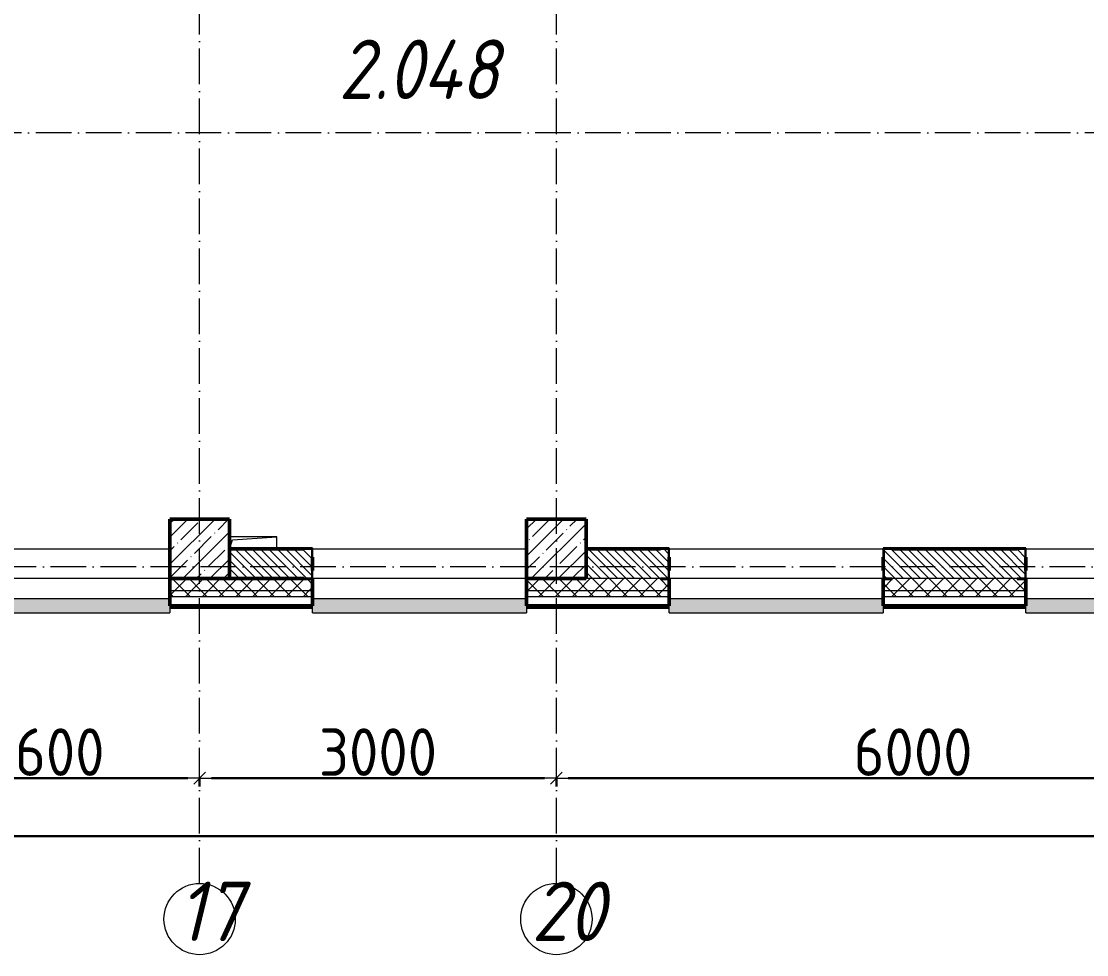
# Model space of a CAD drawing. Header units: millimetres. Extents: x -213536 to 1564669, y -45299 to 942238.
# Drawn here: x 568833 to 577793, y 566461 to 574313 of the extents above; entities that cross this region are included whole.
import ezdxf

# ---------------------------------------------------------------- set-up
doc = ezdxf.new("R2010")
doc.units = ezdxf.units.MM
doc.linetypes.add('50_200_ШТРИХ_1Т_ш5_п1_п1_', pattern=[700, 500, -100, 0, -100])
for name, color, linetype, lineweight in [('3.1) ЖБ окна 1.2 м', 102, 'Continuous', 30), ('A-____-____-DIMS', 7, 'Continuous', 9), ('A-GENM-____-MCUT', 7, 'Continuous', 25), ('A-GENM-____-OTLN', 7, 'Continuous', 9), ('A-GENM-____-OTLN-1', 7, 'Continuous', 25), ('A-GLAZ-____-OTLN', 7, 'Continuous', 9), ('A-WALL-____-MCUT-2', 7, 'Continuous', 50), ('A-WALL-____-MCUT-3', 7, 'Continuous', 9), ('A-WALL-____-OTLN', 7, 'Continuous', 9), ('A-WALL-____-PATT-1', 7, 'Continuous', 9), ('A-WALL-FNSH-MCUT-1', 7, 'Continuous', 9), ('S-COLS-____-MCUT', 7, 'Continuous', 50), ('S-COLS-____-OTLN', 7, 'Continuous', 9), ('S-GRID-____-IDEN', 7, 'Continuous', 9), ('S-GRID-____-OTLN-1', 7, '50_200_ШТРИХ_1Т_ш5_п1_п1_', 9), ('Марки помещений', 7, 'Continuous', 9)]:
    doc.layers.add(name, color=color, linetype=linetype, lineweight=lineweight)
doc.layers.add('A-GLAZ-____-OTLN-1', color=7, linetype='Continuous', lineweight=9, true_color=0xc0c0c0)
doc.styles.add('ISOCPEUR_I', font='isocpeui.ttf', dxfattribs={"width": 0.9, "height": 2.5})
doc.styles.add('ISOCPEUR_I_3', font='isocpeui.ttf', dxfattribs={"width": 0.85, "height": 2.2})
doc.styles.add('СПДС', font='isocpeur.ttf', dxfattribs={"width": 0.9})
doc.dimstyles.new('Размера А3', dxfattribs={"dimtxt": 200, "dimasz": 100, "dimexe": 70, "dimexo": 100, "dimgap": 20, "dimtad": 1, "dimdec": 0, "dimrnd": 10, "dimzin": 0, "dimdsep": 46, "dimtxsty": 'СПДС', "dimblk": 'ARROWHEAD_6', "dimcen": 1, "dimclrd": 256, "dimclre": 256, "dimclrt": 256, "dimazin": 0, "dimtfac": 1, "dimtdec": 0, "dimtmove": 2, "dimatfit": 3, "dimfxl": 1, "dimtolj": 1, "dimtzin": 0, "dimarcsym": 0})
pattern_1 = [(45, (544282.64, 571544.04), (-70.71068, 70.71068), []), (135, (544282.64, 571544.04), (-70.71068, -70.71068), [])]
pattern_2 = [(135, (544282.637, 571544.04), (-35.35534, -35.35534), [])]

# ---------------------------------------------------------------- blocks, each defined once
blk = doc.blocks.new('BSC_Колонна _Прямоугольная - 500х500-V69-АР1_План отверстий 2 этажа в осях 1-64_А-ГГ')
at = {"layer": 'S-COLS-____-OTLN'}
h = blk.add_hatch(dxfattribs=at)
h.set_pattern_fill('FP_98', color=256, style=0, pattern_type=2)
h.set_pattern_definition([(45, (-29050, 1668.96), (-114.04925, 114.04925), []), (45, (-28935.95, 1668.96), (-114.04925, 114.04925), [201.613, -40.323, 3.353, -36.97])])
h.paths.add_polyline_path([(-250, -250), (250, -250), (250, 250), (-250, 250)], flags=0)
at = {"layer": 'S-COLS-____-MCUT'}
for p, q in [((250, 250), (-250, 250)), ((-250, 250), (-250, -250)), ((250, -250), (250, 250)), ((-250, -250), (250, -250))]:
    blk.add_line(p, q, dxfattribs=at)
blk = doc.blocks.new('BSC_Колонна _Прямоугольная - 500х500-V85-АР1_План отверстий 2 этажа в осях 1-64_А-ГГ')
at = {"layer": 'S-COLS-____-OTLN'}
h = blk.add_hatch(dxfattribs=at)
h.set_pattern_fill('FP_114', color=256, style=0, pattern_type=2)
h.set_pattern_definition([(45, (-26050, 1668.96), (-114.0493, 114.0493), []), (45, (-25935.95, 1668.96), (-114.0493, 114.0493), [201.613, -40.323, 3.353, -36.97])])
h.paths.add_polyline_path([(-250, -250), (250, -250), (250, 250), (-250, 250)], flags=0)
at = {"layer": 'S-COLS-____-MCUT'}
for p, q in [((250, 250), (-250, 250)), ((-250, 250), (-250, -250)), ((250, -250), (250, 250)), ((-250, -250), (250, -250))]:
    blk.add_line(p, q, dxfattribs=at)
blk = doc.blocks.new('Фахверк_СКБ_Уголок - 250_2700-27497298-АР1_План отверстий 2 этажа в осях 1-64_А-ГГ')
at = {"layer": 'A-GENM-____-MCUT'}
for p, q in [((200, 181), (125, 181)), ((125, 181), (125, 106)), ((200, 175), (200, 181)), ((125, 106), (131, 106)), ((131, 106), (131, 175)), ((131, 175), (200, 175)), ((131, -6), (125, -6)), ((125, -6), (125, -81)), ((125, -81), (200, -81)), ((131, -75), (131, -6)), ((200, -75), (131, -75)), ((200, -81), (200, -75))]:
    blk.add_line(p, q, dxfattribs=at)
blk = doc.blocks.new('AR_Отверстие прямоугольное _в плите_ - AR_Отверстие прямоугольное _в плите_-30511394-АР1_План отверстий 2 этажа в осях 1-64_А-ГГ')
at = {"layer": 'A-GENM-____-OTLN'}
for p, q in [((200, 50), (-200, 50)), ((-200, -50), (-175, 25)), ((-175, 25), (200, 50)), ((200, -50), (200, 50))]:
    blk.add_line(p, q, dxfattribs=at)
blk = doc.blocks.new('Отлив_СКБ - Отлив витража_120_НВФ-V194-АР1_План отверстий 2 этажа в осях 1-64_А-ГГ')
at = {"layer": 'A-GLAZ-____-OTLN-1'}
for points in [[(1800, -2), (1800, 0), (0, 0), (0, -2), (1544.5, -2)], [(1544.5, -120), (1800, -120), (1800, -2), (0, -2), (0, -120)]]:
    blk.add_hatch(color=256, dxfattribs=at).paths.add_polyline_path(points, flags=0)
at = {"layer": 'A-GLAZ-____-OTLN'}
for p, q in [((0, 0), (1800, 0)), ((1800, -2), (0, -2)), ((0, -120), (0, -83)), ((1800, -83), (1800, -120)), ((0, -120), (1800, -120))]:
    blk.add_line(p, q, dxfattribs=at)
blk = doc.blocks.new('Отлив_СКБ - Отлив витража_120_НВФ-31885687-АР1_План отверстий 2 этажа в осях 1-64_А-ГГ')
at = {"layer": 'A-GLAZ-____-OTLN-1'}
for points in [[(0, -2), (1800, -2), (1800, 0), (0, 0)], [(1484.9, -120), (1800, -120), (1800, -2), (0, -2), (0, -120)]]:
    blk.add_hatch(color=256, dxfattribs=at).paths.add_polyline_path(points, flags=0)
at = {"layer": 'A-GLAZ-____-OTLN'}
for p, q in [((0, 0), (1800, 0)), ((1800, -2), (0, -2)), ((0, -120), (0, -83)), ((1800, -63), (1800, -120)), ((0, -120), (1800, -120))]:
    blk.add_line(p, q, dxfattribs=at)
blk = doc.blocks.new('Ось сетки - Круг_Ø6_00__ISO-2_5_0_9K_-25732049-АР1_План отверстий 2 этажа в осях 1-64_А-ГГ')
at = {"layer": 'S-GRID-____-IDEN'}
blk.add_circle((0, 0), 3, dxfattribs=at)
blk = doc.blocks.new('ARROWHEAD_6')
at = {"color": 0, "linetype": 'Continuous'}
for p, q in [((0, 0), (-1, 0)), ((-0.5, -0.5), (0.5, 0.5))]:
    blk.add_line(p, q, dxfattribs=at)
blk = doc.blocks.new('*D5512')
at = {"layer": 'A-____-____-DIMS', "lineweight": -2, "transparency": 16777216}
for p, q in [((7858.3, 455423.5), (7858.3, 455347.4)), ((7958.3, 455417.4), (10358.3, 455417.4)), ((10458.3, 455423.5), (10458.3, 455347.4))]:
    blk.add_line(p, q, dxfattribs=at)
at = {"layer": 'Defpoints', "color": 0, "lineweight": 30, "transparency": 16777216}
for p in [(7858.3, 455523.5), (10458.3, 455523.5), (10458.3, 455417.4)]:
    blk.add_point(p, dxfattribs=at)
at = {"layer": 'A-____-____-DIMS', "lineweight": -2, "transparency": 16777216, "xscale": 100, "yscale": 100, "zscale": 100, "rotation": 180}
blk.add_blockref('ARROWHEAD_6', (7858.3, 455417.4), dxfattribs=at)
at = {"layer": 'A-____-____-DIMS', "lineweight": -2, "transparency": 16777216, "xscale": 100, "yscale": 100, "zscale": 100}
blk.add_blockref('ARROWHEAD_6', (10458.3, 455417.4), dxfattribs=at)
at = {"layer": 'A-____-____-DIMS', "transparency": 16777216, "insert": (9158.3, 455637.4), "char_height": 400, "attachment_point": 5, "style": 'СПДС'}
blk.add_mtext('\\A1;2600', dxfattribs=at)
blk = doc.blocks.new('*D5513')
at = {"layer": 'A-____-____-DIMS', "lineweight": -2, "transparency": 16777216}
for p, q in [((10458.3, 455423.5), (10458.3, 455347.4)), ((10558.3, 455417.4), (13358.3, 455417.4)), ((13458.3, 455423.5), (13458.3, 455347.4))]:
    blk.add_line(p, q, dxfattribs=at)
at = {"layer": 'Defpoints', "color": 0, "lineweight": 30, "transparency": 16777216}
for p in [(10458.3, 455523.5), (13458.3, 455523.5), (13458.3, 455417.4)]:
    blk.add_point(p, dxfattribs=at)
at = {"layer": 'A-____-____-DIMS', "lineweight": -2, "transparency": 16777216, "xscale": 100, "yscale": 100, "zscale": 100, "rotation": 180}
blk.add_blockref('ARROWHEAD_6', (10458.3, 455417.4), dxfattribs=at)
at = {"layer": 'A-____-____-DIMS', "lineweight": -2, "transparency": 16777216, "xscale": 100, "yscale": 100, "zscale": 100}
blk.add_blockref('ARROWHEAD_6', (13458.3, 455417.4), dxfattribs=at)
at = {"layer": 'A-____-____-DIMS', "transparency": 16777216, "insert": (11958.3, 455637.4), "char_height": 400, "attachment_point": 5, "style": 'СПДС'}
blk.add_mtext('\\A1;3000', dxfattribs=at)
blk = doc.blocks.new('*D5514')
at = {"layer": 'A-____-____-DIMS', "lineweight": -2, "transparency": 16777216}
for p, q in [((13458.3, 455423.5), (13458.3, 455347.4)), ((13558.3, 455417.4), (19358.3, 455417.4)), ((19458.3, 455423.5), (19458.3, 455347.4))]:
    blk.add_line(p, q, dxfattribs=at)
at = {"layer": 'Defpoints', "color": 0, "lineweight": 30, "transparency": 16777216}
for p in [(13458.3, 455523.5), (19458.3, 455523.5), (19458.3, 455417.4)]:
    blk.add_point(p, dxfattribs=at)
at = {"layer": 'A-____-____-DIMS', "lineweight": -2, "transparency": 16777216, "xscale": 100, "yscale": 100, "zscale": 100, "rotation": 180}
blk.add_blockref('ARROWHEAD_6', (13458.3, 455417.4), dxfattribs=at)
at = {"layer": 'A-____-____-DIMS', "lineweight": -2, "transparency": 16777216, "xscale": 100, "yscale": 100, "zscale": 100}
blk.add_blockref('ARROWHEAD_6', (19458.3, 455417.4), dxfattribs=at)
at = {"layer": 'A-____-____-DIMS', "transparency": 16777216, "insert": (16458.3, 455637.4), "char_height": 400, "attachment_point": 5, "style": 'СПДС'}
blk.add_mtext('\\A1;6000', dxfattribs=at)
blk = doc.blocks.new('*D5624')
at = {"layer": 'A-____-____-DIMS', "lineweight": -2, "transparency": 16777216}
for p, q in [((-17941.7, 454935.3), (-17941.7, 454859.2)), ((85558.3, 454935.3), (85558.3, 454859.2)), ((-17841.7, 454929.2), (85458.3, 454929.2))]:
    blk.add_line(p, q, dxfattribs=at)
at = {"layer": 'Defpoints', "color": 0, "lineweight": 30, "transparency": 16777216}
for p in [(-17941.7, 455035.3), (85558.3, 455035.3), (85558.3, 454929.2)]:
    blk.add_point(p, dxfattribs=at)
at = {"layer": 'A-____-____-DIMS', "lineweight": -2, "transparency": 16777216, "xscale": 100, "yscale": 100, "zscale": 100, "rotation": 180}
blk.add_blockref('ARROWHEAD_6', (-17941.7, 454929.2), dxfattribs=at)
at = {"layer": 'A-____-____-DIMS', "lineweight": -2, "transparency": 16777216, "xscale": 100, "yscale": 100, "zscale": 100}
blk.add_blockref('ARROWHEAD_6', (85558.3, 454929.2), dxfattribs=at)
at = {"layer": 'A-____-____-DIMS', "transparency": 16777216, "insert": (33808.3, 455149.2), "char_height": 400, "attachment_point": 5, "style": 'СПДС'}
blk.add_mtext('\\A1;103500', dxfattribs=at)
blk = doc.blocks.new('2этаж')
at = {"layer": 'S-GRID-____-OTLN-1', "color": 251, "ltscale": 0.6, "true_color": 0x636466}
for p, q in [((10458.3, 454533.3), (10458.3, 469166.5)), ((13458.3, 454533.3), (13458.3, 469166.5)), ((88359, 460847), (-20260.4, 460847)), ((88482.7, 457197), (-20260.4, 457197))]:
    blk.add_line(p, q, dxfattribs=at)
at = {"layer": 'S-GRID-____-IDEN', "char_height": 500, "attachment_point": 1, "style": 'ISOCPEUR_I'}
for s, insert, width in [('17', (10272.7, 454547.9), 346.329), ('20', (13248.8, 454547.9), 404.05)]:
    blk.add_mtext(s, dxfattribs=dict(at, insert=insert, width=width))
at = {"layer": 'A-____-____-DIMS'}
for base, p1, p2, picture, middle in [((10458.3, 455417.4), (7858.3, 455523.5), (10458.3, 455523.5), '*D5512', (9158.3, 455637.4)), ((13458.3, 455417.4), (10458.3, 455523.5), (13458.3, 455523.5), '*D5513', (11958.3, 455637.4)), ((19458.3, 455417.4), (13458.3, 455523.5), (19458.3, 455523.5), '*D5514', (16458.3, 455637.4)), ((85558.3, 454929.2), (-17941.7, 455035.3), (85558.3, 455035.3), '*D5624', (33808.3, 455149.2))]:
    dim = blk.add_linear_dim(base=base, p1=p1, p2=p2, dimstyle='Размера А3', override={"dimtxt": 400}, dxfattribs=at)
    dim.commit()
    dim.dimension.update_dxf_attribs({"geometry": picture, "text_midpoint": middle})

msp = doc.modelspace()

# ---------------------------------------------------------------- hatches: boundary and pattern name
at = {"layer": 'A-WALL-____-PATT-1'}
h = msp.add_hatch(dxfattribs=at)
h.set_pattern_fill('FP_6', color=256, style=0, pattern_type=2)
h.set_pattern_definition(pattern_2)
h.paths.add_polyline_path([(571207.6, 569625.1), (571276.6, 569625.1), (571276.6, 569694.1), (571282.6, 569694.1), (571282.6, 569806.1), (571276.6, 569806.1), (571276.6, 569875.1), (570582.6, 569875.1), (570582.6, 569625.1), (570780.9, 569625.1)], flags=0)
h = msp.add_hatch(dxfattribs=at)
h.set_pattern_fill('FP_6', color=256, style=0, pattern_type=2)
h.set_pattern_definition(pattern_2)
h.paths.add_polyline_path([(577207.6, 569625.1), (577276.6, 569625.1), (577276.6, 569694.1), (577282.6, 569694.1), (577282.6, 569806.1), (577276.6, 569806.1), (577276.6, 569875.1), (576088.6, 569875.1), (576088.6, 569806.1), (576082.6, 569806.1), (576083.3, 569694.1), (576088.6, 569694.1), (576088.6, 569625.1), (576157.6, 569625.1)], flags=0)
h.paths.add_polyline_path([(574207.6, 569625.1), (574276.6, 569625.1), (574276.6, 569694.1), (574282.6, 569694.1), (574282.6, 569806.1), (574276.6, 569806.1), (574276.6, 569875.1), (573582.6, 569875.1), (573582.6, 569625.1)], flags=0)
h = msp.add_hatch(dxfattribs=at)
h.set_pattern_fill('FP_1', color=256, style=0, pattern_type=2)
h.set_pattern_definition(pattern_1)
h.paths.add_polyline_path([(645532.6, 569525.1), (645532.6, 569625.1), (636507.6, 569625.1), (636507.6, 569619.1), (636432.6, 569619.1), (636432.6, 569525.1), (645032.6, 569525.1)], flags=0)
h.paths.add_polyline_path([(634632.6, 569525.1), (634632.6, 569619.1), (634557.6, 569619.1), (634557.6, 569625.1), (626682.6, 569625.1), (626682.6, 569525.1), (634409.6, 569525.1)], flags=0)
h.paths.add_polyline_path([(625182.6, 569525.1), (625682.6, 569525.1), (625682.6, 569625.1), (624557.6, 569625.1), (624557.6, 569619.1), (624482.6, 569619.1), (624482.6, 569525.1), (624557.6, 569525.1)], flags=0)
h.paths.add_polyline_path([(615282.6, 569525.1), (616682.6, 569525.1), (616682.6, 569625.1), (615357.6, 569625.1), (615357.6, 569619.1), (615282.6, 569619.1)], flags=0)
h.paths.add_polyline_path([(613132.6, 569525.1), (613482.6, 569525.1), (613482.6, 569619.1), (613407.6, 569619.1), (613407.6, 569625.1), (612357.6, 569625.1), (612357.6, 569619.1), (612282.6, 569619.1), (612282.6, 569525.1), (612632.6, 569525.1)], flags=0)
h.paths.add_polyline_path([(610482.3, 569525.1), (610482.3, 569619.1), (610407.6, 569619.1), (610407.6, 569625.1), (609357.6, 569625.1), (609357.6, 569619.1), (609282.6, 569619.1), (609282.6, 569525.1), (609665.1, 569525.1)], flags=0)
h.paths.add_polyline_path([(607482.6, 569525.1), (607482.6, 569619.1), (607407.6, 569619.1), (607407.6, 569625.1), (606357.6, 569625.1), (606357.6, 569619.1), (606282.6, 569619.1), (606282.6, 569525.1), (607013.9, 569525.1)], flags=0)
h.paths.add_polyline_path([(603632.6, 569525.1), (604482.6, 569525.1), (604482.6, 569619.1), (604407.6, 569619.1), (604407.6, 569625.1), (603357.6, 569625.1), (603357.6, 569619.1), (603282.6, 569619.1), (603282.6, 569525.1), (603479, 569525.1)], flags=0)
h.paths.add_polyline_path([(598176.6, 569525.1), (598482.6, 569525.1), (598482.6, 569619.1), (598407.6, 569619.1), (598407.6, 569625.1), (597357.6, 569625.1), (597357.6, 569619.1), (597282.6, 569619.1), (597282.6, 569525.1), (598132.6, 569525.1)], flags=0)
h.paths.add_polyline_path([(594282.6, 569525.1), (595482.6, 569525.1), (595482.6, 569619.1), (595407.6, 569619.1), (595407.6, 569625.1), (594357.6, 569625.1), (594357.6, 569619.1), (594282.6, 569619.1)], flags=0)
h.paths.add_polyline_path([(591990.5, 569525.1), (592482.6, 569525.1), (592482.6, 569619.1), (592407.6, 569619.1), (592407.6, 569625.1), (591357.6, 569625.1), (591357.6, 569619.1), (591282.6, 569619.1), (591282.6, 569525.1), (591357.6, 569525.1)], flags=0)
h.paths.add_polyline_path([(589339.3, 569525.1), (589482.6, 569525.1), (589482.6, 569619.1), (589407.6, 569619.1), (589407.6, 569625.1), (588357.6, 569625.1), (588357.6, 569619.1), (588282.6, 569619.1), (588282.6, 569525.1), (589132.6, 569525.1)], flags=0)
h.paths.add_polyline_path([(586482.6, 569525.1), (586482.6, 569619.1), (586407.6, 569619.1), (586407.6, 569625.1), (585357.6, 569625.1), (585357.6, 569619.1), (585282.6, 569619.1), (585282.6, 569525.1), (586407.6, 569525.1)], flags=0)
h.paths.add_polyline_path([(583482.6, 569525.1), (583482.6, 569619.1), (583407.6, 569619.7), (583407.6, 569625.1), (582082.6, 569625.1), (582082.6, 569525.1), (583476.6, 569525.1)], flags=0)
h.paths.add_polyline_path([(579082.6, 569525.1), (580282.6, 569525.1), (580282.6, 569619.1), (580207.6, 569619.1), (580207.6, 569625.1), (579082.6, 569625.1)], flags=0)
h.paths.add_polyline_path([(577276.6, 569525.1), (577282.6, 569525.1), (577282.6, 569619.1), (577207.6, 569619.1), (577207.6, 569625.1), (576157.6, 569625.1), (576157.6, 569619.1), (576082.6, 569619.1), (576083.3, 569525.1), (577207.6, 569525.1)], flags=0)
h.paths.add_polyline_path([(574207.6, 569525.1), (574282.6, 569525.1), (574282.6, 569619.1), (574207.6, 569619.1), (574207.6, 569625.1), (573082.6, 569625.1), (573082.6, 569525.1), (573582.6, 569525.1)], flags=0)
h.paths.add_polyline_path([(570582.6, 569525.1), (571282.6, 569525.1), (571282.6, 569619.1), (571207.6, 569619.1), (571207.6, 569625.1), (570082.6, 569625.1), (570082.6, 569525.1)], flags=0)
h.paths.add_polyline_path([(568282.6, 569525.1), (568282.6, 569619.1), (568207.6, 569619.1), (568207.6, 569625.1), (567157.6, 569625.1), (567157.6, 569619.1), (567082.6, 569619.1), (567082.6, 569525.1), (567246, 569525.1)], flags=0)
h.paths.add_polyline_path([(565207.6, 569525.1), (565282.6, 569525.1), (565282.6, 569619.1), (565207.6, 569619.1), (565207.6, 569625.1), (564082.6, 569625.1), (564082.6, 569525.1), (564594.8, 569525.1)], flags=0)
h.paths.add_polyline_path([(561082.6, 569525.1), (562282.6, 569525.1), (562282.6, 569619.1), (562207.6, 569619.1), (562207.6, 569625.1), (561082.6, 569625.1)], flags=0)
h.paths.add_polyline_path([(559282.6, 569525.1), (559282.6, 569619.1), (559207.6, 569619.1), (559207.6, 569625.1), (558157.6, 569625.1), (558157.6, 569619.1), (558082.6, 569619.1), (558082.6, 569525.1), (559182.6, 569525.1)], flags=0)
h.paths.add_polyline_path([(557082.6, 569525.1), (557082.6, 569619.1), (557007.6, 569619.1), (557007.6, 569625.1), (551757.6, 569625.1), (551757.6, 569619.1), (551682.6, 569619.1), (551682.6, 569525.1), (556641.2, 569525.1)], flags=0)
h.paths.add_polyline_path([(549582.6, 569525.1), (550682.6, 569525.1), (550682.6, 569619.1), (550607.6, 569619.1), (550607.6, 569625.1), (541832.6, 569625.1), (541832.6, 569525.1), (549571.3, 569525.1)], flags=0)
h = msp.add_hatch(dxfattribs=at)
h.set_pattern_fill('FP_1', color=256, style=0, pattern_type=2)
h.set_pattern_definition(pattern_1)
h.paths.add_polyline_path([(645532.6, 569475.1), (645632.6, 569475.1), (645632.6, 569525.1), (636432.6, 569525.1), (636432.6, 569475.1), (645014.4, 569475.1)], flags=0)
h.paths.add_polyline_path([(633525.9, 569475.1), (634632.6, 569475.1), (634632.6, 569525.1), (626682.6, 569525.1), (626682.6, 569475.1), (632642.2, 569475.1)], flags=0)
h.paths.add_polyline_path([(624482.6, 569475.1), (625682.6, 569475.1), (625682.6, 569525.1), (624482.6, 569525.1)], flags=0)
h.paths.add_polyline_path([(616682.6, 569475.1), (616682.6, 569525.1), (615282.6, 569525.1), (615282.6, 569475.1), (615851.3, 569475.1)], flags=0)
h.paths.add_polyline_path([(613482.6, 569475.1), (613482.6, 569525.1), (612282.6, 569525.1), (612282.6, 569475.1), (613200.1, 569475.1)], flags=0)
h.paths.add_polyline_path([(609665.1, 569475.1), (610482.3, 569475.1), (610482.3, 569525.1), (609282.6, 569525.1), (609282.6, 569475.1)], flags=0)
h.paths.add_polyline_path([(607482.6, 569475.1), (607482.6, 569525.1), (606282.6, 569525.1), (606282.6, 569475.1), (607013.9, 569475.1)], flags=0)
h.paths.add_polyline_path([(604362.7, 569475.1), (604482.6, 569475.1), (604482.6, 569525.1), (603282.6, 569525.1), (603282.6, 569475.1), (603479, 569475.1)], flags=0)
h.paths.add_polyline_path([(598482.6, 569475.1), (598482.6, 569525.1), (597282.6, 569525.1), (597282.6, 569475.1), (598176.6, 569475.1)], flags=0)
h.paths.add_polyline_path([(595482.6, 569475.1), (595482.6, 569525.1), (594282.6, 569525.1), (594282.6, 569475.1), (594641.7, 569475.1)], flags=0)
h.paths.add_polyline_path([(591282.6, 569475.1), (592482.6, 569475.1), (592482.6, 569525.1), (591282.6, 569525.1)], flags=0)
h.paths.add_polyline_path([(589339.3, 569475.1), (589482.6, 569475.1), (589482.6, 569525.1), (588282.6, 569525.1), (588282.6, 569475.1), (588455.6, 569475.1)], flags=0)
h.paths.add_polyline_path([(586482.6, 569475.1), (586482.6, 569525.1), (585282.6, 569525.1), (585282.6, 569475.1), (585804.4, 569475.1)], flags=0)
h.paths.add_polyline_path([(583153.2, 569475.1), (583482.6, 569475.1), (583482.6, 569525.1), (582082.6, 569525.1), (582082.6, 569475.1), (582269.4, 569475.1)], flags=0)
h.paths.add_polyline_path([(580282.6, 569475.1), (580282.6, 569525.1), (579082.6, 569525.1), (579082.6, 569475.1), (579618.2, 569475.1)], flags=0)
h.paths.add_polyline_path([(577282.6, 569475.1), (577282.6, 569525.1), (576082.6, 569525.1), (576083.3, 569475.1)], flags=0)
h.paths.add_polyline_path([(574282.6, 569475.1), (574282.6, 569525.1), (573082.6, 569525.1), (573082.6, 569475.1)], flags=0)
h.paths.add_polyline_path([(570082.6, 569475.1), (571282.6, 569475.1), (571282.6, 569525.1), (570082.6, 569525.1)], flags=0)
h.paths.add_polyline_path([(568282.6, 569475.1), (568282.6, 569525.1), (567082.6, 569525.1), (567082.6, 569475.1), (567246, 569475.1)], flags=0)
h.paths.add_polyline_path([(565282.6, 569475.1), (565282.6, 569525.1), (564082.6, 569525.1), (564082.6, 569475.1), (564594.8, 569475.1)], flags=0)
h.paths.add_polyline_path([(562282.6, 569475.1), (562282.6, 569525.1), (561082.6, 569525.1), (561082.6, 569475.1), (561943.6, 569475.1)], flags=0)
h.paths.add_polyline_path([(559282.6, 569475.1), (559282.6, 569525.1), (558082.6, 569525.1), (558082.6, 569475.1), (558408.7, 569475.1)], flags=0)
h.paths.add_polyline_path([(557082.6, 569475.1), (557082.6, 569525.1), (551682.6, 569525.1), (551682.6, 569475.1), (556641.2, 569475.1)], flags=0)
h.paths.add_polyline_path([(550682.6, 569475.1), (550682.6, 569525.1), (541732.6, 569525.1), (541732.6, 569475.1), (549571.3, 569475.1)], flags=0)
h = msp.add_hatch(dxfattribs=at)
h.set_pattern_fill('FP_3', color=256, style=0, pattern_type=2)
h.set_pattern_definition([(45, (544282.64, 571544.04), (-85.5366, 85.5366), []), (45, (544339.66, 571544.04), (-85.5366, 85.5366), [])])
h.paths.add_polyline_path([(582083.6, 569375.1), (582597.6, 569375.1), (582597.6, 569395.1), (582083.6, 569395.1)], flags=0)
h.paths.add_polyline_path([(579618.2, 569375.1), (580282.6, 569375.1), (580282.6, 569395.1), (579082.6, 569395.1), (579082.6, 569375.1)], flags=0)
h.paths.add_polyline_path([(577282.6, 569375.1), (577282.6, 569395.1), (576083.6, 569395.1), (576083.6, 569375.1)], flags=0)
h.paths.add_polyline_path([(574282.6, 569375.1), (574282.6, 569395.1), (573082.6, 569395.1), (573082.6, 569375.1)], flags=0)
h.paths.add_polyline_path([(570780.9, 569375.1), (571282.6, 569375.1), (571282.6, 569395.1), (570083.6, 569395.1), (570083.6, 569375.1)], flags=0)
h.paths.add_polyline_path([(568282.6, 569375.1), (568282.6, 569395.1), (567082.6, 569395.1), (567082.6, 569375.1), (567246, 569375.1)], flags=0)
h.paths.add_polyline_path([(564594.8, 569375.1), (565282.6, 569375.1), (565282.6, 569395.1), (564082.6, 569395.1), (564082.6, 569375.1)], flags=0)
h.paths.add_polyline_path([(561943.6, 569375.1), (562282.6, 569375.1), (562282.6, 569395.1), (561082.6, 569395.1), (561082.6, 569375.1)], flags=0)
h.paths.add_polyline_path([(558408.7, 569375.1), (559282.6, 569375.1), (559282.6, 569395.1), (558082.6, 569395.1), (558082.6, 569375.1)], flags=0)
h.paths.add_polyline_path([(556641.2, 569375.1), (557082.6, 569375.1), (557082.6, 569395.1), (551682.6, 569395.1), (551682.6, 569375.1), (554873.7, 569375.1)], flags=0)
h.paths.add_polyline_path([(549571.3, 569375.1), (550682.6, 569375.1), (550682.6, 569395.1), (541602.6, 569395.1), (541602.6, 569375.1), (547803.9, 569375.1)], flags=0)

# ---------------------------------------------------------------- linework, layer by layer
at = {"layer": 'A-WALL-____-MCUT-2'}
for p, q in [((571207.6, 569875.1), (570582.6, 569875.1)), ((571282.6, 569694.1), (571282.6, 569806.1)), ((574207.6, 569875.1), (573582.6, 569875.1)), ((574282.6, 569694.1), (574282.6, 569806.1)), ((576082.6, 569806.1), (576082.6, 569694.1)), ((577207.6, 569875.1), (576157.6, 569875.1)), ((577282.6, 569694.1), (577282.6, 569806.1)), ((570082.6, 569625.1), (570082.6, 569395.1)), ((571207.6, 569625.1), (570582.6, 569625.1)), ((571282.6, 569395.1), (571282.6, 569619.1)), ((573082.6, 569625.1), (573082.6, 569395.1)), ((574282.6, 569395.1), (574282.6, 569619.1)), ((576082.6, 569619.1), (576082.6, 569395.1)), ((577282.6, 569395.1), (577282.6, 569619.1)), ((570082.6, 569395.1), (571282.6, 569395.1)), ((573082.6, 569395.1), (574282.6, 569395.1)), ((576082.6, 569395.1), (577282.6, 569395.1))]:
    msp.add_line(p, q, dxfattribs=at)
at = {"layer": 'A-WALL-____-MCUT-3'}
for p, q in [((574207.6, 569625.1), (573582.6, 569625.1)), ((577207.6, 569625.1), (576157.6, 569625.1)), ((570082.6, 569525.1), (571282.6, 569525.1)), ((570082.6, 569475.1), (571282.6, 569475.1)), ((573082.6, 569525.1), (574282.6, 569525.1)), ((573082.6, 569475.1), (574282.6, 569475.1)), ((576082.6, 569525.1), (577282.6, 569525.1)), ((576082.6, 569475.1), (577282.6, 569475.1))]:
    msp.add_line(p, q, dxfattribs=at)
at = {"layer": 'A-WALL-____-OTLN'}
for p, q in [((568282.6, 569875.1), (570082.6, 569875.1)), ((571282.6, 569875.1), (573082.6, 569875.1)), ((574282.6, 569875.1), (576082.6, 569875.1)), ((577282.6, 569875.1), (579082.6, 569875.1)), ((570082.6, 569625.1), (568282.6, 569625.1)), ((573082.6, 569625.1), (571282.6, 569625.1)), ((576082.6, 569625.1), (574282.6, 569625.1)), ((579082.6, 569625.1), (577282.6, 569625.1)), ((576083.6, 569375.1), (576082.6, 569375.1))]:
    msp.add_line(p, q, dxfattribs=at)
at = {"layer": 'A-WALL-FNSH-MCUT-1'}
for p, q in [((570083.6, 569395.1), (570083.6, 569375.1)), ((570083.6, 569375.1), (571282.6, 569375.1)), ((571282.6, 569375.1), (571282.6, 569395.1)), ((571282.6, 569395.1), (571282.6, 569395.1)), ((573082.6, 569395.1), (573082.6, 569375.1)), ((573082.6, 569375.1), (574282.6, 569375.1)), ((574282.6, 569375.1), (574282.6, 569395.1)), ((574282.6, 569395.1), (574282.6, 569395.1)), ((576083.6, 569395.1), (576083.6, 569375.1)), ((576083.6, 569375.1), (577282.6, 569375.1)), ((577282.6, 569375.1), (577282.6, 569395.1)), ((577282.6, 569395.1), (577282.6, 569395.1))]:
    msp.add_line(p, q, dxfattribs=at)

# ---------------------------------------------------------------- block references
at = {"layer": '3.1) ЖБ окна 1.2 м'}
msp.add_blockref('2этаж', (559874.3, 112528.1), dxfattribs=at)
at = {"layer": 'A-GENM-____-OTLN'}
msp.add_blockref('AR_Отверстие прямоугольное _в плите_ - AR_Отверстие прямоугольное _в плите_-30511394-АР1_План отверстий 2 этажа в осях 1-64_А-ГГ', (570782.6, 569925.1), dxfattribs=at)
at = {"layer": 'A-GENM-____-OTLN-1', "rotation": 180}
for p in [(571407.6, 569800.1), (574407.6, 569800.1), (577407.6, 569800.1)]:
    msp.add_blockref('Фахверк_СКБ_Уголок - 250_2700-27497298-АР1_План отверстий 2 этажа в осях 1-64_А-ГГ', p, dxfattribs=at)
at = {"layer": 'A-GENM-____-OTLN-1'}
msp.add_blockref('Фахверк_СКБ_Уголок - 250_2700-27497298-АР1_План отверстий 2 этажа в осях 1-64_А-ГГ', (575957.6, 569700.1), dxfattribs=at)
at = {"layer": 'A-GLAZ-____-OTLN'}
for name, p in [('Отлив_СКБ - Отлив витража_120_НВФ-31885687-АР1_План отверстий 2 этажа в осях 1-64_А-ГГ', (568282.6, 569458.1)), ('Отлив_СКБ - Отлив витража_120_НВФ-V194-АР1_План отверстий 2 этажа в осях 1-64_А-ГГ', (571282.6, 569458.1)), ('Отлив_СКБ - Отлив витража_120_НВФ-31885687-АР1_План отверстий 2 этажа в осях 1-64_А-ГГ', (574282.6, 569458.1)), ('Отлив_СКБ - Отлив витража_120_НВФ-V194-АР1_План отверстий 2 этажа в осях 1-64_А-ГГ', (577282.6, 569458.1))]:
    msp.add_blockref(name, p, dxfattribs=at)
at = {"layer": 'S-COLS-____-OTLN'}
for name, p in [('BSC_Колонна _Прямоугольная - 500х500-V85-АР1_План отверстий 2 этажа в осях 1-64_А-ГГ', (570332.6, 569875.1)), ('BSC_Колонна _Прямоугольная - 500х500-V69-АР1_План отверстий 2 этажа в осях 1-64_А-ГГ', (573332.6, 569875.1))]:
    msp.add_blockref(name, p, dxfattribs=at)
at = {"layer": 'S-GRID-____-IDEN', "xscale": 99.99999999999993, "yscale": 99.99999999999993, "zscale": 99.99999999999993}
for p in [(570332.6, 566761.4), (573332.6, 566761.4)]:
    msp.add_blockref('Ось сетки - Круг_Ø6_00__ISO-2_5_0_9K_-25732049-АР1_План отверстий 2 этажа в осях 1-64_А-ГГ', p, dxfattribs=at)

# ---------------------------------------------------------------- texts
at = {"layer": 'Марки помещений', "insert": (571501.5, 574159.1), "char_height": 500, "width": 817.721, "attachment_point": 1, "style": 'ISOCPEUR_I_3'}
msp.add_mtext('2.048', dxfattribs=at)

doc.saveas('drawing.dxf')
